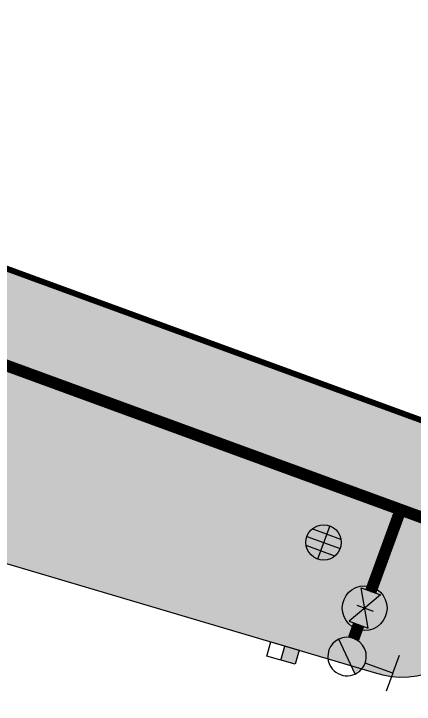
# Model space of a CAD drawing. Extents: x -11 to 40589024741, y -2 to 3380586937.
# Drawn here: x 40588163220 to 40588176821, y 3380157695 to 3380181120 of the extents above; entities that cross this region are included whole.
import ezdxf

# ---------------------------------------------------------------- set-up
doc = ezdxf.new("R2010")
doc.units = 0
doc.header["$LTSCALE"] = 10
doc.header["$MEASUREMENT"] = 0
for name, color, linetype in [('0-WALL', 252, 'Continuous'), ('EQUIP_消火栓', 7, 'Continuous'), ('FM_ZF消防', 1, 'Continuous'), ('TWT_雨水口', 4, 'Continuous'), ('WELL_雨水', 4, 'Continuous')]:
    doc.layers.add(name, color=color, linetype=linetype)
doc.layers.add('GPS-ZF消防', color=1, linetype='TG_X', lineweight=60)
doc.styles.add('TG_LINETYPE', font='SIMPLEX', dxfattribs={"width": 0.8, "height": 3.5, "bigfont": 'HZTXT'})
doc.linetypes.add('TG_WX', pattern='A,3,-0.6,["WX",TG_LINETYPE,S=0.1,R=0,X=-0.52,Y=-0.15],0', length=3.6)
doc.linetypes.add('TG_X', pattern='A,5,-0.3,["X",TG_LINETYPE,S=0.1,R=0,X=-0.23,Y=-0.15],0', length=5.3)

# ---------------------------------------------------------------- blocks, each defined once
blk = doc.blocks.new('$TwtSys$00000385')
for p, q in [((0, 331.4), (-130, 331.4)), ((0, 331.4), (0, 130.8)), ((0, 331.4), (130, 331.4)), ((92.5, 92.5), (-92.5, -92.5))]:
    blk.add_line(p, q)
for start, end in [(315, 135), (135, 315)]:
    blk.add_arc((0, 0), 130.8, start, end)
at = {"color": 0}
for points in [[(-33.9, 126.5), (-126.5, 33.9), (33.9, 126.5), (-126.5, -33.9)], [(-92.6, 92.6), (-92.6, 92.6), (-33.9, 126.5), (-126.5, 33.9)], [(33.9, 126.5), (-126.5, -33.9), (92.6, 92.6), (-92.6, -92.6)]]:
    blk.add_solid(points, dxfattribs=at)
blk = doc.blocks.new('$VALVE$00000296')
for points in [[(-125, 72.2), (-125, -72.2), (125, 72.2), (125, -72.2), (-125, 72.2)], [(0, 60.2), (0, -63.6)]]:
    blk.add_lwpolyline(points)
for p in [(-125, 0), (125, 0)]:
    blk.add_point(p)
blk = doc.blocks.new('$TwtSys$00000424')
for p, q in [((-500, 250), (500, 250)), ((-500, -250), (-500, 250)), ((0, -250), (0, 250)), ((500, 250), (500, -250)), ((500, -250), (-500, -250))]:
    blk.add_line(p, q)
blk.add_solid([(0, 250), (500, 250), (0, -250), (500, -250)])
blk = doc.blocks.new('$TWTSYS$00000375')
for p, q in [((0, 0.5, 0), (0, -0.5, 0)), ((0.433, 0.25, 0), (-0.433, 0.25, 0)), ((-0.5, 0, 0), (0.5, 0, 0)), ((0.433, -0.25, 0), (-0.433, -0.25, 0))]:
    blk.add_line(p, q)
blk.add_circle((0, 0, 0), 0.5)

msp = doc.modelspace()

# ---------------------------------------------------------------- hatches: boundary and pattern name
at = {"layer": '0-WALL'}
h = msp.add_hatch(dxfattribs=at)
h.set_pattern_fill('草坪或沼泽', color=256, scale=400, angle=-0.200256636)
h.set_pattern_definition([(359.79974, (40586781652.2, 3380096977.4), (1605.5824, 1594.398), [240, -48, 64, -48, 240, -960]), (359.79974, (40586781572.4, 3380097025.7), (1605.5824, 1594.398), [160, -120, 240, -120, 160, -800]), (359.79974, (40586782134.6, 3380097663.7), (1605.5824, 1594.398), [200, -80, 200, -1120]), (359.79974, (40586781335.8, 3380097986.5), (1605.5824, 1594.398), [80, -160, 80, -1280]), (89.79974, (40586781495.8, 3380097986), (-1594.398, 1605.5824), [144, -1456]), (89.79974, (40586781972.4, 3380097024.3), (-1594.398, 1605.5824), [160, -1440]), (89.79974, (40586782374.6, 3380097662.9), (-1594.398, 1605.5824), [160, -1440]), (44.79974, (40586782180.3, 3380097007.6), (5.5922, 1599.9902), [160, -2102.7417]), (134.79974, (40586781764.3, 3380097009), (-1599.9902, 5.5922), [160, -2102.7417]), (63.23469, (40586782132.4, 3380097015.7), (5.5922, 1599.99023), [160, -3417.7088]), (75.7635, (40586782052.4, 3380097024), (5.59221, 1599.99023), [160, -6436.969]), (75.7635, (40586782454.64, 3380097662.6), (5.59221, 1599.99023), [128, -6468.969]), (75.7635, (40586781527.76, 3380097985.85), (5.59221, 1599.99023), [112, -6484.969]), (103.835987, (40586781892.4, 3380097024.57), (5.59221, 1599.99023), [160, -6436.969]), (103.835987, (40586782294.64, 3380097663.17), (5.59221, 1599.99023), [128, -6468.969]), (103.835987, (40586781463.76, 3380097986.07), (5.59221, 1599.99023), [112, -6484.969]), (116.364795, (40586781812.4, 3380097016.85), (5.5922, 1599.99023), [160, -3417.7069])])
edge = h.paths.add_edge_path()
edge.add_arc((40588176409.618103, 3380161620.485985), 3002.944574, 251.6570284057, 339.7879731443)
edge.add_line((40588179227.642906, 3380160582.983084), (40588181146.965271, 3380165836.300602))
edge.add_line((40588181146.96524, 3380165836.300609), (40588141321.919067, 3380180387.080361))
edge.add_line((40588141321.919083, 3380180387.080365), (40588139683.661621, 3380175903.223555))
edge.add_arc((40588145342.71553, 3380173932.787395), 5992.287504, 160.8023018021, 252.6420248568)
edge.add_line((40588143554.971657, 3380168213.392196), (40588175464.578117, 3380158770.121873))
edge = h.paths.add_edge_path()
edge.add_line((40588216238.43161, 3380146703.582558), (40588227777.277946, 3380144055.4727))
edge.add_arc((40588228543.180634, 3380146966.172972), 3009.781218, 255.2577456854, 337.1874718752)
edge.add_line((40588231317.531937, 3380145799.229178), (40588231867.671913, 3380147304.976233))
edge.add_line((40588231867.671913, 3380147304.976233), (40588192043.599678, 3380161858.432331))
edge.add_line((40588192043.599678, 3380161858.432331), (40588190502.625343, 3380157640.760306))
edge.add_arc((40588193324.520203, 3380156614.340626), 3002.770054, 160.011942549, 251.5482283269)
edge.add_line((40588192374.124573, 3380153765.941755), (40588216238.43161, 3380146703.582558))

# ---------------------------------------------------------------- linework, layer by layer
at = {"layer": '0-WALL', "color": 20, "true_color": 0xf72408, "const_width": 200}
msp.add_lwpolyline([(40588089757.169083, 3380219628.731724), (40588083180.85894, 3380201629.203375), (40588257603.731407, 3380137902.038649), (40588282723.988678, 3380206656.82238), (40588124769.277206, 3380264367.177512)], close=True, dxfattribs=at)
at = {"layer": '0-WALL'}
msp.add_lwpolyline([(40588175464.578117, 3380158770.121873, 0.4046909998), (40588179227.642906, 3380160582.983084), (40588181146.96524, 3380165836.300609), (40588141321.919083, 3380180387.080365), (40588139683.661591, 3380175903.223562, 0.4236497146), (40588143554.971657, 3380168213.392196)], format="xyb", close=True, dxfattribs=at)
at = {"layer": 'FM_ZF消防'}
msp.add_circle((40588175138.962509, 3380160954.577991), 760.122572, dxfattribs=at)
at = {"layer": 'GPS-ZF消防', "linetype": 'TG_WX', "ltscale": 0.5, "const_width": 400}
for points in [[(40588082381.266853, 3380198641.79358), (40588176359.4953, 3380164294.058368)], [(40588175345.723534, 3380161520.293528), (40588176359.4953, 3380164294.058367)], [(40588176359.4953, 3380164294.058368), (40588245473.652863, 3380139033.812368)], [(40588174763.220917, 3380159926.517385), (40588174933.791344, 3380160393.2124)]]:
    msp.add_lwpolyline(points, dxfattribs=at)

# ---------------------------------------------------------------- block references
at = {"layer": 'EQUIP_消火栓', "xscale": 5, "yscale": 5, "zscale": 5, "rotation": 249.9297109838925}
msp.add_blockref('$TwtSys$00000385', (40588174538.784363, 3380159312.440063), dxfattribs=at)
at = {"layer": 'FM_ZF消防', "xscale": 4.8, "yscale": 4.8, "zscale": 4.8, "rotation": 69.92335771899249}
msp.add_blockref('$VALVE$00000296', (40588175139.757439, 3380160956.752964), dxfattribs=at)
at = {"layer": 'TWT_雨水口', "rotation": 343.9796269420964}
msp.add_blockref('$TwtSys$00000424', (40588172362.279137, 3380159427.501425), dxfattribs=at)
at = {"layer": 'WELL_雨水', "xscale": 1200, "yscale": 1200, "zscale": 1200, "rotation": 339.79974336667}
msp.add_blockref('$TWTSYS$00000375', (40588173742.120117, 3380163183.455749), dxfattribs=at)

doc.saveas('drawing.dxf')
